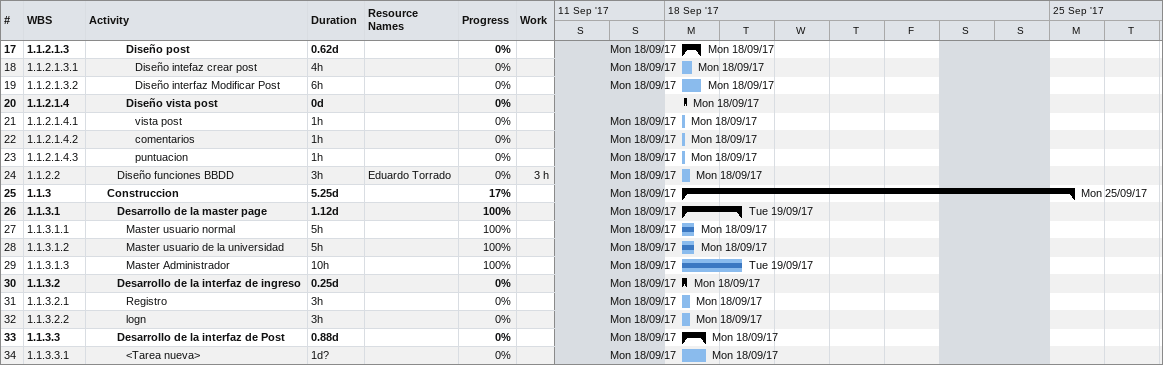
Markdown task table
| ID | WBS | Task | Duration | Start | Finish | Resources | % complete | Work (h) |
|---|---|---|---|---|---|---|---|---|
| 17 | 1.1.2.1.3 | **Diseño post** | 0.62d | 2017-09-18 | 2017-09-18 |  | 0 |  |
| 18 | 1.1.2.1.3.1 | Diseño intefaz crear post | 4h | 2017-09-18 | 2017-09-18 |  | 0 |  |
| 19 | 1.1.2.1.3.2 | Diseño interfaz Modificar Post | 6h | 2017-09-18 | 2017-09-18 |  | 0 |  |
| 20 | 1.1.2.1.4 | **Diseño vista post** | 0d | 2017-09-18 | 2017-09-18 |  | 0 |  |
| 21 | 1.1.2.1.4.1 | vista post | 1h | 2017-09-18 | 2017-09-18 |  | 0 |  |
| 22 | 1.1.2.1.4.2 | comentarios | 1h | 2017-09-18 | 2017-09-18 |  | 0 |  |
| 23 | 1.1.2.1.4.3 | puntuacion | 1h | 2017-09-18 | 2017-09-18 |  | 0 |  |
| 24 | 1.1.2.2 | Diseño funciones BBDD | 3h | 2017-09-18 | 2017-09-18 | Eduardo Torrado | 0 | 3 |
| 25 | 1.1.3 | **Construccion** | 5.25d | 2017-09-18 | 2017-09-25 |  | 17 |  |
| 26 | 1.1.3.1 | **Desarrollo de la master page** | 1.12d | 2017-09-18 | 2017-09-19 |  | 100 |  |
| 27 | 1.1.3.1.1 | Master usuario normal | 5h | 2017-09-18 | 2017-09-18 |  | 100 |  |
| 28 | 1.1.3.1.2 | Master usuario de la universidad | 5h | 2017-09-18 | 2017-09-18 |  | 100 |  |
| 29 | 1.1.3.1.3 | Master Administrador | 10h | 2017-09-18 | 2017-09-19 |  | 100 |  |
| 30 | 1.1.3.2 | **Desarrollo de la interfaz de ingreso** | 0.25d | 2017-09-18 | 2017-09-18 |  | 0 |  |
| 31 | 1.1.3.2.1 | Registro | 3h | 2017-09-18 | 2017-09-18 |  | 0 |  |
| 32 | 1.1.3.2.2 | logn | 3h | 2017-09-18 | 2017-09-18 |  | 0 |  |
| 33 | 1.1.3.3 | **Desarrollo de la interfaz de Post** | 0.88d | 2017-09-18 | 2017-09-18 |  | 0 |  |
| 34 | 1.1.3.3.1 | <Tarea nueva> | 1d? | 2017-09-18 | 2017-09-18 |  | 0 |  |
